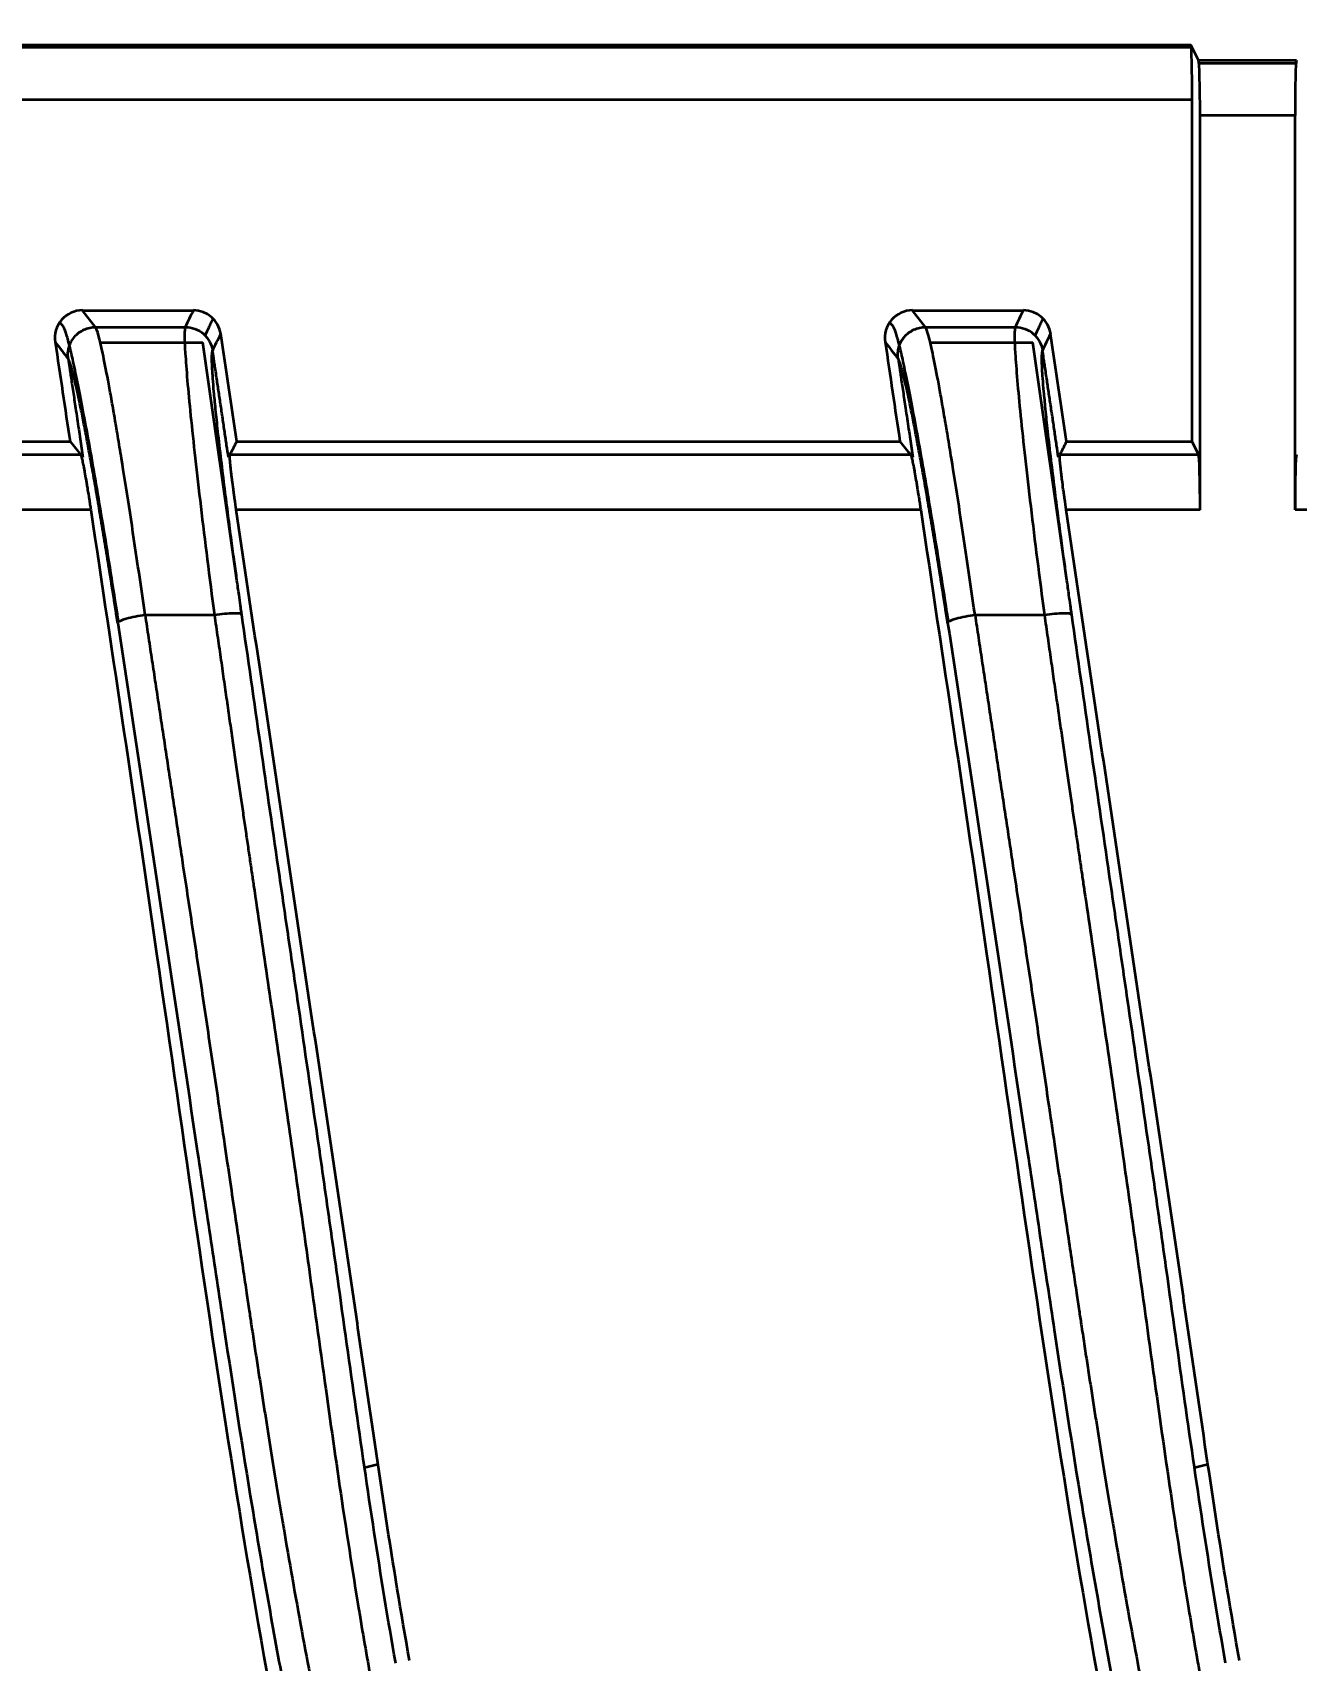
# Model space of a CAD drawing. Header units: millimetres. Extents: x 256 to 2096, y 1004 to 2403.
# Drawn here: x 797.93 to 820.89, y 1432.52 to 1462.11 of the extents above; entities that cross this region are included whole.
import ezdxf

# ---------------------------------------------------------------- set-up
doc = ezdxf.new("R2010")
doc.units = ezdxf.units.MM
doc.layers.add('1', color=7, linetype='Continuous', true_color=0xffffff)
doc.layers.add('dim', color=82, linetype='Continuous', lineweight=9)
doc.dimstyles.get("Standard").update_dxf_attribs({"dimscale": 5, "dimtxt": 0.18, "dimasz": 0.18, "dimexe": 0.18, "dimexo": 0.0625, "dimgap": 0.09, "dimtad": 0, "dimtoh": 1, "dimzin": 0, "dimdsep": 46, "dimtxsty": 'Standard', "dimcen": 0.09, "dimadec": 0, "dimazin": 0, "dimtfac": 1, "dimtofl": 0, "dimtmove": 0, "dimatfit": 3, "dimfxl": 0, "dimtolj": 1, "dimtzin": 0, "dimarcsym": 0})

# ---------------------------------------------------------------- blocks, each defined once
blk = doc.blocks.new('*D6')
at = {"layer": 'Defpoints', "color": 0, "lineweight": 18, "transparency": 16777216}
for p in [(357.463, 1615.379), (987.463, 1465.376), (357.463, 1457.081)]:
    blk.add_point(p, dxfattribs=at)
at = {"layer": 'dim', "color": 0, "lineweight": -2, "transparency": 16777216}
for p, q in [((357.463, 1459.58), (357.463, 1617.877)), ((987.463, 1467.875), (987.463, 1617.877)), ((367.463, 1615.379), (626.631, 1615.379)), ((977.463, 1615.379), (718.295, 1615.379))]:
    blk.add_line(p, q, dxfattribs=at)
at = {"layer": 'dim', "color": 0, "lineweight": 18, "transparency": 16777216}
for points in [[(367.463, 1617.045), (367.463, 1613.712), (357.463, 1615.379)], [(977.463, 1617.045), (977.463, 1613.712), (987.463, 1615.379)]]:
    blk.add_solid(points, dxfattribs=at)
at = {"layer": 'dim', "color": 0, "lineweight": 18, "transparency": 16777216, "insert": (672.463, 1615.379), "char_height": 12.5, "attachment_point": 5}
blk.add_mtext('\\A1;630.00{\\H7.5;\\S-0.10^ -0.15;}', dxfattribs=at)

msp = doc.modelspace()

# ---------------------------------------------------------------- linework, layer by layer
at = {"layer": '1', "color": 7, "linetype": 'Continuous', "lineweight": 35}
for p, q in [((818.976, 1461.836), (642.132, 1461.836)), ((642.139, 1461.886), (818.969, 1461.886)), ((819.111, 1461.602), (818.969, 1461.886)), ((819.111, 1461.602), (820.887, 1461.602)), ((819.118, 1461.552), (820.88, 1461.552)), ((818.994, 1460.883), (642.114, 1460.883)), ((818.994, 1454.672), (818.994, 1460.883)), ((820.862, 1460.598), (819.136, 1460.598)), ((819.136, 1453.433), (819.136, 1460.598)), ((820.862, 1453.433), (820.862, 1460.598)), ((799.075, 1456.753), (798.838, 1457.058)), ((798.838, 1457.058), (800.851, 1457.058)), ((813.913, 1457.058), (815.926, 1457.058)), ((814.15, 1456.753), (813.913, 1457.058)), ((799.075, 1456.753), (800.705, 1456.753)), ((814.15, 1456.753), (815.78, 1456.753)), ((799.161, 1456.474), (801.022, 1456.474)), ((801.643, 1452.153), (801.022, 1456.474)), ((814.236, 1456.474), (816.097, 1456.474)), ((816.718, 1452.153), (816.097, 1456.474)), ((786.563, 1454.672), (798.611, 1454.672)), ((801.638, 1454.672), (813.686, 1454.672)), ((816.713, 1454.672), (818.994, 1454.672)), ((819.111, 1454.437), (818.994, 1454.672)), ((786.44, 1454.437), (798.804, 1454.437)), ((801.515, 1454.437), (813.879, 1454.437)), ((816.59, 1454.437), (819.111, 1454.437)), ((798.988, 1453.433), (786.556, 1453.433)), ((814.063, 1453.433), (801.631, 1453.433)), ((819.136, 1453.433), (816.706, 1453.433)), ((829.138, 1453.433), (820.862, 1453.433)), ((801.234, 1451.521), (799.974, 1451.521)), ((816.309, 1451.521), (815.049, 1451.521)), ((803.96, 1436.027), (804.203, 1436.091)), ((819.035, 1436.027), (819.278, 1436.091))]:
    msp.add_line(p, q, dxfattribs=at)
for centre, major_axis, ratio, start_param, end_param in [((818.968, 1460.883), (0, 1.005), 0.026186, 4.712389, 6.230825), ((819.11, 1460.598), (0, 1.005), 0.026186, 4.712389, 6.230825), ((820.888, 1460.598), (0, 1.005), 0.026186, 0.05236, 1.570796), ((798.839, 1456.555), (0.309, -0.398), 0.997479, 2.482346, 4.198383), ((800.851, 1456.555), (0.218, 0.454), 0.998064, 5.308104, 6.729805), ((813.914, 1456.555), (0.309, -0.398), 0.997479, 2.482346, 4.198383), ((815.926, 1456.555), (0.218, 0.454), 0.998064, 5.308104, 6.729805), ((819.11, 1453.433), (0, 1.005), 0.026186, 4.712389, 6.230825), ((820.888, 1453.433), (0, 1.005), 0.026186, 0.05236, 1.570796)]:
    msp.add_ellipse(centre, major_axis=major_axis, ratio=ratio, start_param=start_param, end_param=end_param, dxfattribs=at)
for points in [[(800.851, 1457.058), (800.802, 1456.956), (800.754, 1456.855), (800.705, 1456.753)], [(815.926, 1457.058), (815.877, 1456.956), (815.829, 1456.855), (815.78, 1456.753)], [(798.342, 1456.482), (798.42, 1456.38), (798.499, 1456.279), (798.578, 1456.177)], [(798.342, 1456.482), (798.431, 1455.878), (798.521, 1455.275), (798.611, 1454.672)], [(801.201, 1456.324), (801.25, 1456.426), (801.299, 1456.528), (801.348, 1456.63)], [(801.638, 1454.672), (801.542, 1455.324), (801.445, 1455.977), (801.348, 1456.63)], [(813.417, 1456.482), (813.506, 1455.878), (813.596, 1455.275), (813.686, 1454.672)], [(813.417, 1456.482), (813.495, 1456.38), (813.574, 1456.279), (813.653, 1456.177)], [(816.276, 1456.324), (816.325, 1456.426), (816.374, 1456.528), (816.423, 1456.63)], [(816.713, 1454.672), (816.617, 1455.324), (816.52, 1455.977), (816.423, 1456.63)], [(798.611, 1454.672), (798.676, 1454.593), (798.74, 1454.515), (798.804, 1454.437)], [(801.638, 1454.672), (801.597, 1454.593), (801.556, 1454.515), (801.515, 1454.437)], [(813.686, 1454.672), (813.751, 1454.593), (813.815, 1454.515), (813.879, 1454.437)], [(816.59, 1454.437), (816.631, 1454.515), (816.672, 1454.593), (816.713, 1454.672)], [(798.804, 1454.437), (798.818, 1454.42), (798.832, 1454.404), (798.845, 1454.387)], [(801.516, 1454.437), (801.507, 1454.42), (801.498, 1454.404), (801.489, 1454.387)], [(813.879, 1454.437), (813.893, 1454.42), (813.907, 1454.404), (813.92, 1454.387)], [(816.564, 1454.387), (816.572, 1454.403), (816.581, 1454.42), (816.59, 1454.437)]]:
    msp.add_open_spline(points, degree=3, dxfattribs=at)
for points, knots in [([(798.425, 1456.841), (798.43, 1456.834), (798.436, 1456.826), (798.45, 1456.808), (798.459, 1456.797), (798.476, 1456.775), (798.484, 1456.764), (798.493, 1456.753)], [0, 0, 0, 0, 0.25, 0.25, 0.625, 0.625, 1, 1, 1, 1]), ([(799.492, 1451.398), (799.483, 1451.456), (799.474, 1451.514), (799.423, 1451.848), (799.38, 1452.118), (799.296, 1452.649), (799.253, 1452.908), (799.169, 1453.416), (799.128, 1453.665), (799.047, 1454.136), (799.008, 1454.36), (798.932, 1454.787), (798.894, 1454.99), (798.788, 1455.556), (798.725, 1455.871), (798.643, 1456.247), (798.617, 1456.356), (798.572, 1456.534), (798.552, 1456.605), (798.519, 1456.706), (798.504, 1456.738), (798.493, 1456.753)], [0, 0, 0, 0, 0.020669, 0.020669, 0.119218, 0.119218, 0.217768, 0.217768, 0.316318, 0.316318, 0.414867, 0.414867, 0.513417, 0.513417, 0.710516, 0.710516, 0.809066, 0.809066, 0.907615, 0.907615, 1, 1, 1, 1]), ([(798.578, 1456.178), (798.573, 1456.213), (798.571, 1456.249), (798.576, 1456.321), (798.583, 1456.356), (798.603, 1456.425), (798.617, 1456.459), (798.651, 1456.522), (798.671, 1456.551), (798.718, 1456.606), (798.745, 1456.631), (798.802, 1456.674), (798.833, 1456.692), (798.898, 1456.722), (798.933, 1456.734), (799.003, 1456.749), (799.039, 1456.753), (799.075, 1456.753)], [0, 0, 0, 0, 0.125, 0.125, 0.25, 0.25, 0.375, 0.375, 0.5, 0.5, 0.625, 0.625, 0.75, 0.75, 0.875, 0.875, 1, 1, 1, 1]), ([(799.974, 1451.521), (799.876, 1452.211), (799.778, 1452.878), (799.636, 1453.799), (799.59, 1454.092), (799.523, 1454.507), (799.501, 1454.641), (799.458, 1454.899), (799.437, 1455.024), (799.396, 1455.262), (799.376, 1455.376), (799.338, 1455.591), (799.32, 1455.692), (799.267, 1455.976), (799.17, 1456.468), (799.103, 1456.713), (799.075, 1456.753)], [0, 0, 0, 0, 0.25, 0.25, 0.375, 0.375, 0.4375, 0.4375, 0.5, 0.5, 0.5625, 0.5625, 0.625, 0.625, 0.75, 1, 1, 1, 1]), ([(800.705, 1456.753), (800.688, 1456.713), (800.688, 1456.549), (800.713, 1456.139), (800.725, 1455.975), (800.758, 1455.596), (800.778, 1455.381), (800.826, 1454.906), (800.854, 1454.646), (800.916, 1454.092), (800.949, 1453.799), (801.059, 1452.878), (801.143, 1452.211), (801.234, 1451.521)], [0, 0, 0, 0, 0.25, 0.25, 0.375, 0.375, 0.5, 0.5, 0.625, 0.625, 0.75, 0.75, 1, 1, 1, 1]), ([(800.705, 1456.753), (800.764, 1456.753), (800.824, 1456.742), (800.936, 1456.701), (800.988, 1456.67), (801.078, 1456.592), (801.116, 1456.545), (801.174, 1456.441), (801.193, 1456.384), (801.202, 1456.325)], [0, 0, 0, 0, 0.25, 0.25, 0.5, 0.5, 0.75, 0.75, 1, 1, 1, 1]), ([(801.065, 1456.601), (801.089, 1456.652), (801.114, 1456.703), (801.15, 1456.779), (801.162, 1456.804), (801.187, 1456.855), (801.199, 1456.881), (801.211, 1456.906)], [0, 0, 0, 0, 0.5, 0.5, 0.75, 0.75, 1, 1, 1, 1]), ([(813.5, 1456.841), (813.505, 1456.834), (813.511, 1456.826), (813.525, 1456.808), (813.534, 1456.797), (813.551, 1456.775), (813.559, 1456.764), (813.568, 1456.753)], [0, 0, 0, 0, 0.25, 0.25, 0.625, 0.625, 1, 1, 1, 1]), ([(814.567, 1451.398), (814.558, 1451.456), (814.549, 1451.514), (814.498, 1451.848), (814.455, 1452.118), (814.371, 1452.649), (814.328, 1452.908), (814.244, 1453.416), (814.203, 1453.665), (814.122, 1454.136), (814.083, 1454.36), (814.007, 1454.787), (813.969, 1454.99), (813.863, 1455.556), (813.8, 1455.871), (813.718, 1456.247), (813.692, 1456.356), (813.647, 1456.534), (813.627, 1456.605), (813.594, 1456.706), (813.579, 1456.738), (813.568, 1456.753)], [0, 0, 0, 0, 0.020669, 0.020669, 0.119218, 0.119218, 0.217768, 0.217768, 0.316318, 0.316318, 0.414867, 0.414867, 0.513417, 0.513417, 0.710516, 0.710516, 0.809066, 0.809066, 0.907615, 0.907615, 1, 1, 1, 1]), ([(813.653, 1456.178), (813.648, 1456.213), (813.646, 1456.249), (813.651, 1456.321), (813.658, 1456.356), (813.678, 1456.425), (813.692, 1456.459), (813.726, 1456.522), (813.746, 1456.551), (813.793, 1456.606), (813.82, 1456.631), (813.877, 1456.674), (813.908, 1456.692), (813.973, 1456.722), (814.008, 1456.734), (814.078, 1456.749), (814.114, 1456.753), (814.15, 1456.753)], [0, 0, 0, 0, 0.125, 0.125, 0.25, 0.25, 0.375, 0.375, 0.5, 0.5, 0.625, 0.625, 0.75, 0.75, 0.875, 0.875, 1, 1, 1, 1]), ([(815.049, 1451.521), (814.951, 1452.211), (814.853, 1452.878), (814.711, 1453.799), (814.665, 1454.092), (814.598, 1454.507), (814.576, 1454.641), (814.533, 1454.899), (814.512, 1455.024), (814.471, 1455.262), (814.451, 1455.376), (814.413, 1455.591), (814.395, 1455.692), (814.342, 1455.976), (814.245, 1456.468), (814.178, 1456.713), (814.15, 1456.753)], [0, 0, 0, 0, 0.25, 0.25, 0.375, 0.375, 0.4375, 0.4375, 0.5, 0.5, 0.5625, 0.5625, 0.625, 0.625, 0.75, 1, 1, 1, 1]), ([(815.78, 1456.753), (815.763, 1456.713), (815.763, 1456.549), (815.788, 1456.139), (815.8, 1455.975), (815.833, 1455.596), (815.853, 1455.381), (815.901, 1454.906), (815.929, 1454.646), (815.991, 1454.092), (816.024, 1453.799), (816.134, 1452.878), (816.218, 1452.211), (816.309, 1451.521)], [0, 0, 0, 0, 0.25, 0.25, 0.375, 0.375, 0.5, 0.5, 0.625, 0.625, 0.75, 0.75, 1, 1, 1, 1]), ([(815.78, 1456.753), (815.839, 1456.753), (815.899, 1456.742), (816.011, 1456.701), (816.063, 1456.67), (816.153, 1456.592), (816.191, 1456.545), (816.249, 1456.441), (816.268, 1456.384), (816.277, 1456.325)], [0, 0, 0, 0, 0.25, 0.25, 0.5, 0.5, 0.75, 0.75, 1, 1, 1, 1]), ([(816.14, 1456.601), (816.164, 1456.652), (816.189, 1456.703), (816.225, 1456.779), (816.237, 1456.804), (816.262, 1456.855), (816.274, 1456.881), (816.286, 1456.906)], [0, 0, 0, 0, 0.5, 0.5, 0.75, 0.75, 1, 1, 1, 1]), ([(798.578, 1456.177), (798.581, 1456.16), (798.587, 1456.119), (798.597, 1456.049), (798.611, 1455.959), (798.627, 1455.851), (798.646, 1455.724), (798.667, 1455.584), (798.689, 1455.435), (798.714, 1455.269), (798.74, 1455.091), (798.768, 1454.904), (798.795, 1454.725), (798.82, 1454.554), (798.837, 1454.442), (798.845, 1454.387)], [0, 0, 0, 0, 0.028795, 0.068197, 0.118206, 0.178822, 0.250044, 0.330448, 0.413784, 0.500053, 0.60833, 0.712463, 0.812452, 0.908297, 1, 1, 1, 1]), ([(799.477, 1451.381), (799.475, 1451.393), (799.472, 1451.417), (799.466, 1451.454), (799.46, 1451.49), (799.455, 1451.527), (799.449, 1451.563), (799.444, 1451.599), (799.438, 1451.635), (799.432, 1451.671), (799.427, 1451.707), (799.421, 1451.743), (799.415, 1451.779), (799.41, 1451.815), (799.404, 1451.851), (799.398, 1451.887), (799.393, 1451.923), (799.387, 1451.958), (799.381, 1451.994), (799.376, 1452.03), (799.37, 1452.065), (799.364, 1452.101), (799.359, 1452.136), (799.353, 1452.172), (799.348, 1452.207), (799.342, 1452.242), (799.336, 1452.277), (799.32, 1452.377), (799.294, 1452.539), (799.258, 1452.762), (799.221, 1452.981), (799.173, 1453.269), (799.114, 1453.617), (799.045, 1454.012), (798.979, 1454.381), (798.916, 1454.722), (798.857, 1455.033), (798.802, 1455.31), (798.751, 1455.551), (798.713, 1455.721), (798.686, 1455.838), (798.666, 1455.916), (798.648, 1455.984), (798.635, 1456.029), (798.626, 1456.058), (798.622, 1456.073), (798.617, 1456.087), (798.613, 1456.1), (798.608, 1456.112), (798.604, 1456.124), (798.6, 1456.134), (798.596, 1456.144), (798.592, 1456.152), (798.588, 1456.16), (798.585, 1456.167), (798.582, 1456.173), (798.579, 1456.176), (798.578, 1456.177)], [0, 0, 0, 0, 0.004839, 0.009676, 0.014511, 0.019345, 0.024176, 0.029007, 0.033836, 0.038665, 0.043492, 0.04832, 0.053147, 0.057973, 0.0628, 0.067628, 0.072456, 0.077284, 0.082114, 0.086945, 0.091777, 0.096611, 0.101446, 0.106284, 0.111123, 0.115966, 0.12081, 0.125658, 0.157066, 0.188437, 0.219827, 0.251292, 0.314797, 0.377689, 0.440442, 0.503537, 0.566519, 0.629282, 0.691546, 0.753927, 0.784845, 0.815691, 0.846523, 0.877397, 0.886856, 0.896305, 0.905745, 0.915177, 0.924604, 0.934026, 0.943446, 0.952864, 0.962284, 0.971705, 0.981131, 0.990562, 1, 1, 1, 1]), ([(801.731, 1451.529), (801.729, 1451.544), (801.721, 1451.599), (801.704, 1451.718), (801.677, 1451.91), (801.64, 1452.174), (801.594, 1452.505), (801.54, 1452.9), (801.481, 1453.349), (801.418, 1453.842), (801.354, 1454.363), (801.298, 1454.85), (801.255, 1455.261), (801.225, 1455.578), (801.205, 1455.818), (801.194, 1455.994), (801.189, 1456.119), (801.189, 1456.204), (801.19, 1456.259), (801.194, 1456.292), (801.197, 1456.31), (801.199, 1456.319), (801.201, 1456.323), (801.201, 1456.324)], [0, 0, 0, 0, 0.005994, 0.021909, 0.047707, 0.083337, 0.128747, 0.183895, 0.248768, 0.323412, 0.408036, 0.502777, 0.58614, 0.661735, 0.729582, 0.789826, 0.84252, 0.887677, 0.925294, 0.955356, 0.977843, 0.992731, 1, 1, 1, 1]), ([(801.489, 1454.387), (801.478, 1454.46), (801.455, 1454.613), (801.421, 1454.848), (801.384, 1455.097), (801.352, 1455.31), (801.327, 1455.48), (801.308, 1455.603), (801.291, 1455.722), (801.272, 1455.847), (801.254, 1455.971), (801.236, 1456.088), (801.222, 1456.185), (801.211, 1456.262), (801.204, 1456.306), (801.201, 1456.324)], [0, 0, 0, 0, 0.114242, 0.235639, 0.364192, 0.499901, 0.56485, 0.628169, 0.689859, 0.74992, 0.82113, 0.881744, 0.93176, 0.971179, 1, 1, 1, 1]), ([(814.552, 1451.381), (814.55, 1451.393), (814.547, 1451.417), (814.541, 1451.454), (814.535, 1451.49), (814.53, 1451.527), (814.524, 1451.563), (814.519, 1451.599), (814.513, 1451.635), (814.507, 1451.671), (814.502, 1451.707), (814.496, 1451.743), (814.49, 1451.779), (814.485, 1451.815), (814.479, 1451.851), (814.473, 1451.887), (814.468, 1451.923), (814.462, 1451.958), (814.456, 1451.994), (814.451, 1452.03), (814.445, 1452.065), (814.439, 1452.101), (814.434, 1452.136), (814.428, 1452.172), (814.423, 1452.207), (814.417, 1452.242), (814.411, 1452.277), (814.395, 1452.377), (814.369, 1452.539), (814.333, 1452.762), (814.296, 1452.981), (814.248, 1453.269), (814.189, 1453.617), (814.12, 1454.012), (814.054, 1454.381), (813.991, 1454.722), (813.932, 1455.033), (813.877, 1455.31), (813.826, 1455.551), (813.788, 1455.721), (813.761, 1455.838), (813.741, 1455.916), (813.723, 1455.984), (813.71, 1456.029), (813.701, 1456.058), (813.697, 1456.073), (813.692, 1456.087), (813.688, 1456.1), (813.683, 1456.112), (813.679, 1456.124), (813.675, 1456.134), (813.671, 1456.144), (813.667, 1456.152), (813.663, 1456.16), (813.66, 1456.167), (813.657, 1456.173), (813.654, 1456.176), (813.653, 1456.177)], [0, 0, 0, 0, 0.004839, 0.009676, 0.014511, 0.019345, 0.024176, 0.029007, 0.033836, 0.038665, 0.043492, 0.04832, 0.053147, 0.057973, 0.0628, 0.067628, 0.072456, 0.077284, 0.082114, 0.086945, 0.091777, 0.096611, 0.101446, 0.106284, 0.111123, 0.115966, 0.12081, 0.125658, 0.157066, 0.188437, 0.219827, 0.251292, 0.314797, 0.377689, 0.440442, 0.503537, 0.566519, 0.629282, 0.691546, 0.753927, 0.784845, 0.815691, 0.846523, 0.877397, 0.886856, 0.896305, 0.905745, 0.915177, 0.924604, 0.934026, 0.943446, 0.952864, 0.962284, 0.971705, 0.981131, 0.990562, 1, 1, 1, 1]), ([(813.653, 1456.177), (813.656, 1456.16), (813.662, 1456.119), (813.672, 1456.049), (813.686, 1455.959), (813.702, 1455.851), (813.721, 1455.724), (813.742, 1455.584), (813.764, 1455.435), (813.789, 1455.269), (813.815, 1455.091), (813.843, 1454.904), (813.87, 1454.725), (813.895, 1454.554), (813.912, 1454.442), (813.92, 1454.387)], [0, 0, 0, 0, 0.028795, 0.068197, 0.118206, 0.178822, 0.250044, 0.330448, 0.413784, 0.500053, 0.60833, 0.712463, 0.812452, 0.908297, 1, 1, 1, 1]), ([(816.806, 1451.529), (816.804, 1451.544), (816.796, 1451.599), (816.779, 1451.718), (816.752, 1451.91), (816.715, 1452.174), (816.669, 1452.505), (816.615, 1452.9), (816.556, 1453.349), (816.493, 1453.842), (816.429, 1454.363), (816.373, 1454.85), (816.33, 1455.261), (816.3, 1455.578), (816.28, 1455.818), (816.269, 1455.994), (816.264, 1456.119), (816.264, 1456.204), (816.265, 1456.259), (816.269, 1456.292), (816.272, 1456.31), (816.274, 1456.319), (816.276, 1456.323), (816.276, 1456.324)], [0, 0, 0, 0, 0.005994, 0.021909, 0.047707, 0.083337, 0.128746, 0.183895, 0.248768, 0.323412, 0.408036, 0.502777, 0.58614, 0.661735, 0.729582, 0.789826, 0.84252, 0.887677, 0.925294, 0.955356, 0.977843, 0.992731, 1, 1, 1, 1]), ([(816.564, 1454.387), (816.553, 1454.46), (816.53, 1454.613), (816.496, 1454.848), (816.459, 1455.097), (816.427, 1455.31), (816.402, 1455.48), (816.383, 1455.603), (816.366, 1455.722), (816.347, 1455.847), (816.329, 1455.971), (816.311, 1456.088), (816.297, 1456.185), (816.286, 1456.262), (816.279, 1456.306), (816.276, 1456.324)], [0, 0, 0, 0, 0.114242, 0.235639, 0.364192, 0.499901, 0.56485, 0.628169, 0.689859, 0.74992, 0.82113, 0.881744, 0.93176, 0.971179, 1, 1, 1, 1]), ([(798.804, 1454.437), (798.807, 1454.434), (798.811, 1454.424), (798.817, 1454.401), (798.82, 1454.392), (798.825, 1454.371), (798.828, 1454.359), (798.837, 1454.318), (798.844, 1454.286), (798.855, 1454.231), (798.859, 1454.211), (798.867, 1454.169), (798.871, 1454.147), (798.883, 1454.078), (798.892, 1454.028), (798.904, 1453.961), (798.906, 1453.947), (798.911, 1453.92), (798.913, 1453.906), (798.92, 1453.863), (798.925, 1453.834), (798.939, 1453.747), (798.949, 1453.686), (798.961, 1453.608), (798.964, 1453.592), (798.969, 1453.561), (798.976, 1453.513), (798.983, 1453.465), (798.988, 1453.433)], [0, 0, 0, 0, 0.125, 0.125, 0.1875, 0.1875, 0.25, 0.25, 0.375, 0.375, 0.4375, 0.4375, 0.5, 0.5, 0.625, 0.625, 0.65625, 0.65625, 0.6875, 0.6875, 0.75, 0.75, 0.875, 0.875, 0.90625, 0.90625, 0.9375, 1, 1, 1, 1]), ([(801.631, 1453.434), (801.622, 1453.497), (801.612, 1453.56), (801.599, 1453.653), (801.595, 1453.683), (801.589, 1453.729), (801.587, 1453.744), (801.582, 1453.774), (801.58, 1453.789), (801.57, 1453.863), (801.563, 1453.919), (801.553, 1453.999), (801.55, 1454.025), (801.545, 1454.063), (801.544, 1454.076), (801.541, 1454.1), (801.54, 1454.112), (801.533, 1454.169), (801.528, 1454.211), (801.524, 1454.258), (801.523, 1454.267), (801.521, 1454.284), (801.52, 1454.293), (801.518, 1454.317), (801.517, 1454.332), (801.514, 1454.372), (801.513, 1454.393), (801.513, 1454.413), (801.513, 1454.416), (801.513, 1454.422), (801.514, 1454.431), (801.515, 1454.435), (801.516, 1454.437)], [0, 0, 0, 0, 0.125, 0.125, 0.1875, 0.1875, 0.21875, 0.21875, 0.25, 0.25, 0.375, 0.375, 0.4375, 0.4375, 0.46875, 0.46875, 0.5, 0.5, 0.625, 0.625, 0.65625, 0.65625, 0.6875, 0.6875, 0.75, 0.75, 0.875, 0.875, 0.90625, 0.90625, 0.9375, 1, 1, 1, 1]), ([(813.879, 1454.437), (813.882, 1454.434), (813.886, 1454.424), (813.892, 1454.401), (813.895, 1454.392), (813.9, 1454.371), (813.903, 1454.359), (813.912, 1454.318), (813.919, 1454.286), (813.93, 1454.231), (813.934, 1454.211), (813.942, 1454.169), (813.946, 1454.147), (813.958, 1454.078), (813.967, 1454.028), (813.979, 1453.961), (813.981, 1453.947), (813.986, 1453.92), (813.988, 1453.906), (813.995, 1453.863), (814, 1453.834), (814.014, 1453.747), (814.024, 1453.686), (814.036, 1453.608), (814.039, 1453.592), (814.044, 1453.561), (814.051, 1453.513), (814.058, 1453.465), (814.063, 1453.433)], [0, 0, 0, 0, 0.125, 0.125, 0.1875, 0.1875, 0.25, 0.25, 0.375, 0.375, 0.4375, 0.4375, 0.5, 0.5, 0.625, 0.625, 0.65625, 0.65625, 0.6875, 0.6875, 0.75, 0.75, 0.875, 0.875, 0.90625, 0.90625, 0.9375, 1, 1, 1, 1]), ([(816.706, 1453.434), (816.697, 1453.497), (816.687, 1453.56), (816.674, 1453.653), (816.67, 1453.683), (816.664, 1453.729), (816.662, 1453.744), (816.657, 1453.774), (816.655, 1453.789), (816.645, 1453.863), (816.638, 1453.919), (816.628, 1453.999), (816.625, 1454.025), (816.62, 1454.063), (816.619, 1454.076), (816.616, 1454.1), (816.615, 1454.112), (816.608, 1454.169), (816.603, 1454.211), (816.599, 1454.258), (816.598, 1454.267), (816.596, 1454.284), (816.595, 1454.293), (816.593, 1454.317), (816.592, 1454.332), (816.589, 1454.372), (816.588, 1454.393), (816.588, 1454.413), (816.588, 1454.416), (816.588, 1454.422), (816.589, 1454.431), (816.59, 1454.435), (816.591, 1454.437)], [0, 0, 0, 0, 0.125, 0.125, 0.1875, 0.1875, 0.21875, 0.21875, 0.25, 0.25, 0.375, 0.375, 0.4375, 0.4375, 0.46875, 0.46875, 0.5, 0.5, 0.625, 0.625, 0.65625, 0.65625, 0.6875, 0.6875, 0.75, 0.75, 0.875, 0.875, 0.90625, 0.90625, 0.9375, 1, 1, 1, 1]), ([(783.91, 1453.452), (784.313, 1450.759), (785.225, 1444.692), (786.501, 1435.476), (788.199, 1426.185), (791.099, 1418.126), (794.947, 1411.907), (798.087, 1406.386), (799.534, 1400.555), (800.537, 1396.667), (800.999, 1394.669)], [0, 0, 0, 0, 0.132386, 0.298294, 0.452293, 0.588984, 0.706834, 0.804808, 0.900165, 1, 1, 1, 1]), ([(798.988, 1453.433), (799.39, 1450.746), (800.301, 1444.686), (801.576, 1435.476), (803.274, 1426.185), (806.174, 1418.126), (810.022, 1411.907), (813.162, 1406.386), (814.637, 1400.44), (816.267, 1394.129), (817.642, 1387.107), (818.803, 1379.308), (819.601, 1370.648), (819.795, 1364.568), (819.795, 1361.376)], [0, 0, 0, 0, 0.085486, 0.192871, 0.292548, 0.381023, 0.457302, 0.520716, 0.582437, 0.650783, 0.725777, 0.808295, 0.89931, 1, 1, 1, 1]), ([(804.778, 1432.523), (804.623, 1433.39), (804.482, 1434.26), (804.214, 1436.002), (804.087, 1436.874), (803.897, 1438.182), (803.834, 1438.618), (803.706, 1439.489), (803.514, 1440.797), (803.319, 1442.104), (803.059, 1443.847), (802.928, 1444.718), (802.668, 1446.461), (802.278, 1449.076), (801.89, 1451.69), (801.631, 1453.434)], [0, 0, 0, 0, 0.125, 0.125, 0.25, 0.25, 0.3125, 0.3125, 0.375, 0.5, 0.5, 0.625, 0.625, 0.75, 1, 1, 1, 1]), ([(814.063, 1453.433), (814.465, 1450.746), (815.376, 1444.686), (816.651, 1435.476), (818.349, 1426.185), (821.249, 1418.126), (825.097, 1411.907), (828.237, 1406.386), (829.712, 1400.44), (831.342, 1394.129), (832.717, 1387.107), (833.878, 1379.308), (834.676, 1370.648), (834.87, 1364.568), (834.87, 1361.376)], [0, 0, 0, 0, 0.085486, 0.192871, 0.292548, 0.381023, 0.457302, 0.520716, 0.582437, 0.650783, 0.725777, 0.808295, 0.89931, 1, 1, 1, 1]), ([(819.853, 1432.523), (819.698, 1433.39), (819.557, 1434.26), (819.289, 1436.002), (819.162, 1436.874), (818.972, 1438.182), (818.909, 1438.618), (818.781, 1439.489), (818.589, 1440.797), (818.394, 1442.104), (818.134, 1443.847), (818.003, 1444.718), (817.743, 1446.461), (817.353, 1449.076), (816.965, 1451.69), (816.706, 1453.434)], [0, 0, 0, 0, 0.125, 0.125, 0.25, 0.25, 0.3125, 0.3125, 0.375, 0.5, 0.5, 0.625, 0.625, 0.75, 1, 1, 1, 1]), ([(784.899, 1451.521), (784.92, 1451.383), (784.962, 1451.106), (785.024, 1450.691), (785.087, 1450.276), (785.15, 1449.861), (785.213, 1449.446), (785.275, 1449.031), (785.338, 1448.616), (785.401, 1448.201), (785.464, 1447.786), (785.527, 1447.37), (785.599, 1446.897), (785.68, 1446.361), (785.77, 1445.762), (785.861, 1445.154), (785.953, 1444.539), (786.046, 1443.916), (786.139, 1443.285), (786.239, 1442.608), (786.342, 1441.91), (786.444, 1441.22), (786.535, 1440.604), (786.615, 1440.061), (786.684, 1439.592), (786.743, 1439.197), (786.791, 1438.875), (786.837, 1438.567), (786.886, 1438.249), (786.939, 1437.899), (786.992, 1437.557), (787.044, 1437.222), (787.095, 1436.895), (787.146, 1436.574), (787.196, 1436.261), (787.245, 1435.956), (787.294, 1435.658), (787.342, 1435.367), (787.389, 1435.083), (787.528, 1434.259), (787.762, 1432.932), (788.107, 1431.145), (788.458, 1429.483), (788.833, 1427.879), (789.241, 1426.316), (789.692, 1424.773), (790.174, 1423.296), (790.589, 1422.152), (790.917, 1421.315), (791.142, 1420.763), (791.374, 1420.216), (791.613, 1419.674), (791.973, 1418.89), (792.481, 1417.847), (793.008, 1416.844), (793.414, 1416.103), (793.677, 1415.633), (793.957, 1415.142), (794.254, 1414.63), (794.516, 1414.184), (794.759, 1413.776), (794.997, 1413.378), (795.236, 1412.979), (795.448, 1412.626), (795.605, 1412.362), (795.746, 1412.125), (795.871, 1411.915), (796.075, 1411.569), (796.355, 1411.091), (796.702, 1410.482), (797.019, 1409.909), (797.292, 1409.401), (797.528, 1408.948), (797.734, 1408.539), (797.931, 1408.137), (798.119, 1407.74), (798.297, 1407.349), (798.433, 1407.039), (798.531, 1406.809), (798.595, 1406.655), (798.659, 1406.501), (798.721, 1406.346), (798.783, 1406.19), (798.844, 1406.034), (798.904, 1405.877), (798.963, 1405.72), (799.021, 1405.562), (799.078, 1405.403), (799.135, 1405.244), (799.19, 1405.084), (799.245, 1404.924), (799.299, 1404.762), (799.352, 1404.601), (799.404, 1404.438), (799.455, 1404.275), (799.505, 1404.112), (799.555, 1403.947), (799.604, 1403.782), (799.651, 1403.617), (799.698, 1403.451), (799.744, 1403.284), (799.789, 1403.117), (799.833, 1402.949), (799.877, 1402.78), (799.919, 1402.611), (799.961, 1402.441), (800.002, 1402.27), (800.042, 1402.099), (800.068, 1401.985), (800.08, 1401.928)], [0, 0, 0, 0, 0.008042, 0.016083, 0.024125, 0.032166, 0.040208, 0.04825, 0.056292, 0.064333, 0.072375, 0.080417, 0.088459, 0.099915, 0.11152, 0.123276, 0.135181, 0.147236, 0.159441, 0.171796, 0.186562, 0.199905, 0.211822, 0.222314, 0.231382, 0.239025, 0.245243, 0.250037, 0.256937, 0.263696, 0.270315, 0.276794, 0.283132, 0.289329, 0.295385, 0.301301, 0.307077, 0.312712, 0.318206, 0.32356, 0.360646, 0.395404, 0.427844, 0.45798, 0.489699, 0.520354, 0.549971, 0.578582, 0.590001, 0.601371, 0.612696, 0.623976, 0.635216, 0.662041, 0.690247, 0.700014, 0.710284, 0.721056, 0.732331, 0.74411, 0.75059, 0.759439, 0.770657, 0.777118, 0.782975, 0.788228, 0.792878, 0.796924, 0.811162, 0.824512, 0.836975, 0.848553, 0.857451, 0.866165, 0.874697, 0.883047, 0.891219, 0.899213, 0.90238, 0.905551, 0.908727, 0.911907, 0.915093, 0.918283, 0.921478, 0.924679, 0.927885, 0.931096, 0.934313, 0.937536, 0.940764, 0.943999, 0.947239, 0.950486, 0.953738, 0.956998, 0.960263, 0.963536, 0.966815, 0.970101, 0.973393, 0.976693, 0.980001, 0.983315, 0.986637, 0.989966, 0.993303, 0.996648, 1, 1, 1, 1]), ([(799.974, 1451.521), (799.86, 1451.504), (799.587, 1451.45), (799.479, 1451.397), (799.477, 1451.381)], [0, 0, 0, 0, 0.486481, 1, 1, 1, 1]), ([(799.974, 1451.521), (799.995, 1451.383), (800.036, 1451.107), (800.099, 1450.693), (800.162, 1450.279), (800.224, 1449.865), (800.287, 1449.451), (800.35, 1449.037), (800.412, 1448.622), (800.475, 1448.208), (800.538, 1447.794), (800.6, 1447.38), (800.672, 1446.907), (800.753, 1446.373), (800.843, 1445.775), (800.934, 1445.169), (801.026, 1444.555), (801.118, 1443.934), (801.211, 1443.304), (801.311, 1442.628), (801.414, 1441.932), (801.515, 1441.244), (801.606, 1440.629), (801.686, 1440.087), (801.755, 1439.619), (801.814, 1439.225), (801.862, 1438.905), (801.908, 1438.597), (801.956, 1438.28), (802.009, 1437.931), (802.062, 1437.59), (802.114, 1437.256), (802.165, 1436.929), (802.216, 1436.61), (802.265, 1436.297), (802.315, 1435.992), (802.363, 1435.695), (802.411, 1435.404), (802.458, 1435.121), (802.597, 1434.298), (802.83, 1432.974), (803.173, 1431.191), (803.523, 1429.532), (803.87, 1428.038), (804.219, 1426.682), (804.57, 1425.435), (804.94, 1424.23), (805.33, 1423.068), (805.674, 1422.125), (805.963, 1421.384), (806.187, 1420.833), (806.417, 1420.287), (806.655, 1419.746), (807.012, 1418.962), (807.518, 1417.921), (808.043, 1416.917), (808.448, 1416.177), (808.711, 1415.706), (808.991, 1415.214), (809.286, 1414.703), (809.55, 1414.255), (809.795, 1413.843), (810.033, 1413.444), (810.27, 1413.048), (810.481, 1412.696), (810.64, 1412.429), (810.781, 1412.192), (810.905, 1411.985), (811.108, 1411.641), (811.387, 1411.164), (811.736, 1410.554), (812.055, 1409.983), (812.328, 1409.476), (812.565, 1409.023), (812.773, 1408.614), (812.971, 1408.211), (813.159, 1407.815), (813.338, 1407.426), (813.475, 1407.117), (813.574, 1406.887), (813.638, 1406.733), (813.702, 1406.58), (813.765, 1406.425), (813.827, 1406.27), (813.888, 1406.114), (813.948, 1405.958), (814.008, 1405.801), (814.066, 1405.643), (814.124, 1405.485), (814.18, 1405.326), (814.236, 1405.166), (814.291, 1405.006), (814.345, 1404.845), (814.399, 1404.684), (814.451, 1404.522), (814.503, 1404.359), (814.553, 1404.196), (814.603, 1404.032), (814.652, 1403.867), (814.7, 1403.702), (814.747, 1403.536), (814.793, 1403.369), (814.839, 1403.202), (814.883, 1403.035), (814.927, 1402.866), (814.97, 1402.697), (815.012, 1402.527), (815.053, 1402.357), (815.093, 1402.186), (815.119, 1402.072), (815.132, 1402.015)], [0, 0, 0, 0, 0.008037, 0.016075, 0.024112, 0.032149, 0.040187, 0.048225, 0.056262, 0.0643, 0.072337, 0.080375, 0.088413, 0.099863, 0.111462, 0.12321, 0.135108, 0.147155, 0.159351, 0.171697, 0.18646, 0.199796, 0.211708, 0.222194, 0.231254, 0.238889, 0.245098, 0.249882, 0.256775, 0.263528, 0.270141, 0.276614, 0.282948, 0.289142, 0.295196, 0.301111, 0.306886, 0.312522, 0.318018, 0.323374, 0.360452, 0.395196, 0.427616, 0.457724, 0.483177, 0.507934, 0.532008, 0.555414, 0.578168, 0.58958, 0.600944, 0.61226, 0.623532, 0.634762, 0.661613, 0.689807, 0.699624, 0.709923, 0.720707, 0.731974, 0.743727, 0.750496, 0.759359, 0.770316, 0.77691, 0.782838, 0.788102, 0.792701, 0.796634, 0.810964, 0.824365, 0.836837, 0.848383, 0.857326, 0.866074, 0.874629, 0.882994, 0.891168, 0.899154, 0.902322, 0.905494, 0.90867, 0.911852, 0.915038, 0.918229, 0.921426, 0.924628, 0.927835, 0.931047, 0.934266, 0.93749, 0.94072, 0.943956, 0.947198, 0.950447, 0.953701, 0.956963, 0.96023, 0.963505, 0.966786, 0.970075, 0.97337, 0.976673, 0.979982, 0.9833, 0.986624, 0.989956, 0.993296, 0.996644, 1, 1, 1, 1]), ([(801.731, 1451.529), (801.724, 1451.543), (801.619, 1451.563), (801.351, 1451.537), (801.234, 1451.521)], [0, 0, 0, 0, 0.490148, 1, 1, 1, 1]), ([(801.234, 1451.521), (801.254, 1451.382), (801.293, 1451.108), (801.352, 1450.704), (801.408, 1450.311), (801.463, 1449.93), (801.516, 1449.561), (801.568, 1449.203), (801.618, 1448.857), (801.667, 1448.523), (801.713, 1448.201), (801.758, 1447.891), (801.802, 1447.593), (801.844, 1447.306), (801.884, 1447.031), (801.922, 1446.768), (801.988, 1446.32), (802.081, 1445.683), (802.203, 1444.851), (802.326, 1444.016), (802.448, 1443.178), (802.569, 1442.336), (802.688, 1441.506), (802.805, 1440.687), (802.918, 1439.881), (803.03, 1439.074), (803.142, 1438.268), (803.318, 1437.004), (803.543, 1435.431), (803.812, 1433.697), (804.032, 1432.406), (804.188, 1431.555), (804.295, 1430.998), (804.377, 1430.589), (804.461, 1430.179), (804.548, 1429.77), (804.638, 1429.362), (804.73, 1428.954), (804.81, 1428.615), (804.897, 1428.253), (805.013, 1427.778), (805.184, 1427.119), (805.381, 1426.397), (805.597, 1425.648), (805.811, 1424.943), (806.011, 1424.317), (806.152, 1423.889), (806.26, 1423.57), (806.355, 1423.294), (806.459, 1422.995), (806.566, 1422.697), (806.674, 1422.4), (806.784, 1422.104), (806.896, 1421.809), (807.004, 1421.529), (807.109, 1421.261), (807.213, 1421.005), (807.319, 1420.747), (807.428, 1420.486), (807.541, 1420.222), (807.658, 1419.956), (807.777, 1419.688), (807.901, 1419.417), (808.035, 1419.13), (808.172, 1418.843), (808.302, 1418.574), (808.41, 1418.356), (808.494, 1418.188), (808.554, 1418.07), (808.614, 1417.951), (808.684, 1417.815), (808.771, 1417.646), (808.857, 1417.479), (808.943, 1417.316), (809.029, 1417.154), (809.113, 1416.996), (809.235, 1416.77), (809.397, 1416.471), (809.606, 1416.093), (809.792, 1415.758), (809.952, 1415.475), (810.081, 1415.248), (810.211, 1415.023), (810.339, 1414.8), (810.461, 1414.59), (810.574, 1414.396), (810.68, 1414.217), (810.784, 1414.041), (810.887, 1413.87), (810.988, 1413.702), (811.088, 1413.538), (811.186, 1413.378), (811.282, 1413.221), (811.377, 1413.068), (811.47, 1412.919), (811.561, 1412.774), (811.65, 1412.632), (811.738, 1412.494), (811.796, 1412.403), (811.824, 1412.358)], [0, 0, 0, 0, 0.0103, 0.020308, 0.030023, 0.039447, 0.048578, 0.057417, 0.065963, 0.074218, 0.082181, 0.089851, 0.09723, 0.104316, 0.11111, 0.117612, 0.123823, 0.144316, 0.164879, 0.185513, 0.206217, 0.226991, 0.247836, 0.267726, 0.287618, 0.307511, 0.327404, 0.347297, 0.40098, 0.443801, 0.475769, 0.496892, 0.507085, 0.517278, 0.527473, 0.537669, 0.547867, 0.558068, 0.568272, 0.573336, 0.585265, 0.604071, 0.62315, 0.639989, 0.661036, 0.677045, 0.688016, 0.693948, 0.701674, 0.709391, 0.717097, 0.724795, 0.732482, 0.74016, 0.747828, 0.754456, 0.761172, 0.767977, 0.77487, 0.78185, 0.788918, 0.796073, 0.803316, 0.810646, 0.819266, 0.826534, 0.832452, 0.83702, 0.840239, 0.842109, 0.846792, 0.851415, 0.855976, 0.860477, 0.864918, 0.869298, 0.873618, 0.883624, 0.894137, 0.905158, 0.911557, 0.917913, 0.924225, 0.930493, 0.936717, 0.941875, 0.946936, 0.951899, 0.956764, 0.961531, 0.9662, 0.97077, 0.975241, 0.979614, 0.983889, 0.988064, 0.992141, 0.99612, 1, 1, 1, 1]), ([(804.526, 1432.476), (804.387, 1433.264), (804.259, 1434.054), (804.016, 1435.638), (803.785, 1437.225), (803.564, 1438.816), (803.397, 1440.01), (803.341, 1440.407), (803.228, 1441.203), (803.056, 1442.395), (802.825, 1443.985), (802.651, 1445.177), (802.535, 1445.971), (802.477, 1446.369), (802.188, 1448.354), (801.959, 1449.942), (801.731, 1451.529)], [0, 0, 0, 0, 0.125, 0.125, 0.25, 0.375, 0.375, 0.4375, 0.4375, 0.5, 0.625, 0.6875, 0.6875, 0.75, 0.75, 1, 1, 1, 1]), ([(815.049, 1451.521), (814.935, 1451.504), (814.662, 1451.45), (814.554, 1451.397), (814.552, 1451.381)], [0, 0, 0, 0, 0.486481, 1, 1, 1, 1]), ([(815.049, 1451.521), (815.07, 1451.383), (815.111, 1451.107), (815.174, 1450.693), (815.237, 1450.279), (815.299, 1449.865), (815.362, 1449.451), (815.425, 1449.037), (815.487, 1448.622), (815.55, 1448.208), (815.613, 1447.794), (815.675, 1447.38), (815.747, 1446.907), (815.828, 1446.373), (815.918, 1445.775), (816.009, 1445.169), (816.101, 1444.555), (816.193, 1443.934), (816.286, 1443.304), (816.386, 1442.628), (816.489, 1441.932), (816.59, 1441.244), (816.681, 1440.629), (816.761, 1440.087), (816.83, 1439.619), (816.889, 1439.225), (816.937, 1438.905), (816.983, 1438.597), (817.031, 1438.28), (817.084, 1437.931), (817.137, 1437.59), (817.189, 1437.256), (817.24, 1436.929), (817.291, 1436.61), (817.34, 1436.297), (817.39, 1435.992), (817.438, 1435.695), (817.486, 1435.404), (817.533, 1435.121), (817.672, 1434.298), (817.905, 1432.974), (818.248, 1431.191), (818.598, 1429.532), (818.945, 1428.038), (819.294, 1426.682), (819.645, 1425.435), (820.015, 1424.23), (820.405, 1423.068), (820.749, 1422.125), (821.038, 1421.384), (821.262, 1420.833), (821.492, 1420.287), (821.73, 1419.746), (822.087, 1418.962), (822.593, 1417.921), (823.118, 1416.917), (823.523, 1416.177), (823.786, 1415.706), (824.066, 1415.214), (824.361, 1414.703), (824.625, 1414.255), (824.87, 1413.843), (825.108, 1413.444), (825.345, 1413.048), (825.556, 1412.696), (825.715, 1412.429), (825.856, 1412.192), (825.98, 1411.985), (826.183, 1411.641), (826.462, 1411.164), (826.811, 1410.554), (827.13, 1409.983), (827.403, 1409.476), (827.64, 1409.023), (827.848, 1408.614), (828.046, 1408.211), (828.234, 1407.815), (828.413, 1407.426), (828.55, 1407.117), (828.649, 1406.887), (828.713, 1406.733), (828.777, 1406.58), (828.84, 1406.425), (828.902, 1406.27), (828.963, 1406.114), (829.023, 1405.958), (829.083, 1405.801), (829.141, 1405.643), (829.199, 1405.485), (829.255, 1405.326), (829.311, 1405.166), (829.366, 1405.006), (829.42, 1404.845), (829.474, 1404.684), (829.526, 1404.522), (829.578, 1404.359), (829.628, 1404.196), (829.678, 1404.032), (829.727, 1403.867), (829.775, 1403.702), (829.822, 1403.536), (829.868, 1403.369), (829.914, 1403.202), (829.958, 1403.035), (830.002, 1402.866), (830.045, 1402.697), (830.087, 1402.527), (830.128, 1402.357), (830.168, 1402.186), (830.194, 1402.072), (830.207, 1402.015)], [0, 0, 0, 0, 0.008037, 0.016075, 0.024112, 0.032149, 0.040187, 0.048225, 0.056262, 0.0643, 0.072337, 0.080375, 0.088413, 0.099863, 0.111462, 0.12321, 0.135108, 0.147155, 0.159351, 0.171697, 0.18646, 0.199796, 0.211708, 0.222194, 0.231254, 0.238889, 0.245098, 0.249882, 0.256775, 0.263528, 0.270141, 0.276614, 0.282948, 0.289142, 0.295196, 0.301111, 0.306886, 0.312522, 0.318018, 0.323374, 0.360452, 0.395196, 0.427616, 0.457724, 0.483177, 0.507934, 0.532008, 0.555414, 0.578168, 0.58958, 0.600944, 0.61226, 0.623532, 0.634762, 0.661613, 0.689807, 0.699624, 0.709923, 0.720707, 0.731974, 0.743727, 0.750496, 0.759359, 0.770316, 0.77691, 0.782838, 0.788102, 0.792701, 0.796634, 0.810964, 0.824365, 0.836837, 0.848383, 0.857326, 0.866074, 0.874629, 0.882994, 0.891168, 0.899154, 0.902322, 0.905494, 0.90867, 0.911852, 0.915038, 0.918229, 0.921426, 0.924628, 0.927835, 0.931047, 0.934266, 0.93749, 0.94072, 0.943956, 0.947198, 0.950447, 0.953701, 0.956963, 0.96023, 0.963505, 0.966786, 0.970075, 0.97337, 0.976673, 0.979982, 0.9833, 0.986624, 0.989956, 0.993296, 0.996644, 1, 1, 1, 1]), ([(816.806, 1451.529), (816.799, 1451.543), (816.694, 1451.563), (816.426, 1451.537), (816.309, 1451.521)], [0, 0, 0, 0, 0.490148, 1, 1, 1, 1]), ([(816.309, 1451.521), (816.329, 1451.382), (816.368, 1451.108), (816.427, 1450.704), (816.483, 1450.311), (816.538, 1449.93), (816.591, 1449.561), (816.643, 1449.203), (816.693, 1448.857), (816.742, 1448.523), (816.788, 1448.201), (816.833, 1447.891), (816.877, 1447.593), (816.919, 1447.306), (816.959, 1447.031), (816.997, 1446.768), (817.063, 1446.32), (817.156, 1445.683), (817.278, 1444.851), (817.401, 1444.016), (817.523, 1443.178), (817.644, 1442.336), (817.763, 1441.506), (817.88, 1440.687), (817.993, 1439.881), (818.105, 1439.074), (818.217, 1438.268), (818.393, 1437.004), (818.618, 1435.431), (818.887, 1433.697), (819.107, 1432.406), (819.263, 1431.555), (819.37, 1430.998), (819.452, 1430.589), (819.536, 1430.179), (819.623, 1429.77), (819.713, 1429.362), (819.805, 1428.954), (819.885, 1428.615), (819.972, 1428.253), (820.088, 1427.778), (820.259, 1427.119), (820.456, 1426.397), (820.672, 1425.648), (820.886, 1424.943), (821.086, 1424.317), (821.227, 1423.889), (821.335, 1423.57), (821.43, 1423.294), (821.534, 1422.995), (821.641, 1422.697), (821.749, 1422.4), (821.859, 1422.104), (821.971, 1421.809), (822.079, 1421.529), (822.184, 1421.261), (822.288, 1421.005), (822.394, 1420.747), (822.503, 1420.486), (822.616, 1420.222), (822.733, 1419.956), (822.852, 1419.688), (822.976, 1419.417), (823.11, 1419.13), (823.247, 1418.843), (823.377, 1418.574), (823.485, 1418.356), (823.569, 1418.188), (823.629, 1418.07), (823.689, 1417.951), (823.759, 1417.815), (823.846, 1417.646), (823.932, 1417.479), (824.018, 1417.316), (824.104, 1417.154), (824.188, 1416.996), (824.31, 1416.77), (824.472, 1416.471), (824.681, 1416.093), (824.867, 1415.758), (825.027, 1415.475), (825.156, 1415.248), (825.286, 1415.023), (825.414, 1414.8), (825.536, 1414.59), (825.649, 1414.396), (825.755, 1414.217), (825.859, 1414.041), (825.962, 1413.87), (826.063, 1413.702), (826.163, 1413.538), (826.261, 1413.378), (826.357, 1413.221), (826.452, 1413.068), (826.545, 1412.919), (826.636, 1412.774), (826.725, 1412.632), (826.813, 1412.494), (826.871, 1412.403), (826.899, 1412.358)], [0, 0, 0, 0, 0.0103, 0.020308, 0.030023, 0.039447, 0.048578, 0.057417, 0.065963, 0.074218, 0.082181, 0.089851, 0.09723, 0.104316, 0.11111, 0.117612, 0.123823, 0.144316, 0.164879, 0.185513, 0.206217, 0.226991, 0.247836, 0.267726, 0.287618, 0.307511, 0.327404, 0.347297, 0.40098, 0.443801, 0.475769, 0.496892, 0.507085, 0.517278, 0.527473, 0.537669, 0.547867, 0.558068, 0.568272, 0.573336, 0.585265, 0.604071, 0.62315, 0.639989, 0.661036, 0.677045, 0.688016, 0.693948, 0.701674, 0.709391, 0.717097, 0.724795, 0.732482, 0.74016, 0.747828, 0.754456, 0.761172, 0.767977, 0.77487, 0.78185, 0.788918, 0.796073, 0.803316, 0.810646, 0.819266, 0.826534, 0.832452, 0.83702, 0.840239, 0.842109, 0.846792, 0.851415, 0.855976, 0.860477, 0.864918, 0.869298, 0.873618, 0.883624, 0.894137, 0.905158, 0.911557, 0.917913, 0.924225, 0.930493, 0.936717, 0.941875, 0.946936, 0.951899, 0.956764, 0.961531, 0.9662, 0.97077, 0.975241, 0.979614, 0.983889, 0.988064, 0.992141, 0.99612, 1, 1, 1, 1]), ([(819.601, 1432.476), (819.462, 1433.264), (819.334, 1434.054), (819.091, 1435.638), (818.86, 1437.225), (818.639, 1438.816), (818.472, 1440.01), (818.416, 1440.407), (818.303, 1441.203), (818.131, 1442.395), (817.9, 1443.985), (817.726, 1445.177), (817.61, 1445.971), (817.552, 1446.369), (817.263, 1448.354), (817.034, 1449.942), (816.806, 1451.529)], [0, 0, 0, 0, 0.125, 0.125, 0.25, 0.375, 0.375, 0.4375, 0.4375, 0.5, 0.625, 0.6875, 0.6875, 0.75, 0.75, 1, 1, 1, 1]), ([(784.402, 1451.381), (784.697, 1449.473), (785.271, 1445.656), (786.125, 1439.919), (786.998, 1434.17), (788.088, 1428.463), (789.388, 1423.795), (790.779, 1420.159), (792.024, 1417.487), (793.482, 1414.889), (795.019, 1412.337), (796.277, 1410.221), (797.194, 1408.512), (798.448, 1405.925), (799.107, 1403.647), (799.591, 1401.773)], [0, 0, 0, 0, 0.111111, 0.222222, 0.333333, 0.444444, 0.555556, 0.611111, 0.666667, 0.722222, 0.777778, 0.833333, 0.861111, 0.888889, 1, 1, 1, 1]), ([(799.477, 1451.381), (799.807, 1449.243), (800.128, 1447.103), (800.608, 1443.89), (800.848, 1442.283), (801.089, 1440.675), (801.25, 1439.602), (801.331, 1439.066), (801.576, 1437.456), (801.742, 1436.384), (802.007, 1434.777), (802.097, 1434.242), (802.284, 1433.173), (802.574, 1431.571), (802.9, 1429.976), (803.382, 1427.859), (803.646, 1426.806), (804.237, 1424.714), (804.562, 1423.675), (805.108, 1422.133), (805.299, 1421.621), (805.702, 1420.603), (805.913, 1420.096), (806.359, 1419.089), (806.592, 1418.589), (806.959, 1417.843), (807.084, 1417.596), (807.34, 1417.103), (807.732, 1416.366), (808.144, 1415.636), (808.702, 1414.668), (808.986, 1414.186), (809.557, 1413.227), (809.845, 1412.749), (810.416, 1411.794), (810.7, 1411.317), (811.256, 1410.362), (811.527, 1409.883), (811.919, 1409.162), (812.047, 1408.922), (812.296, 1408.439), (812.418, 1408.197), (812.654, 1407.711), (812.768, 1407.467), (812.986, 1406.976), (813.298, 1406.234), (813.937, 1404.473), (814.37, 1402.915), (814.643, 1401.86)], [0, 0, 0, 0, 0.125, 0.125, 0.1875, 0.21875, 0.21875, 0.25, 0.25, 0.3125, 0.3125, 0.34375, 0.34375, 0.375, 0.4375, 0.4375, 0.5, 0.5, 0.5625, 0.5625, 0.59375, 0.59375, 0.625, 0.625, 0.65625, 0.65625, 0.671875, 0.671875, 0.6875, 0.71875, 0.71875, 0.75, 0.75, 0.78125, 0.78125, 0.8125, 0.8125, 0.84375, 0.84375, 0.859375, 0.859375, 0.875, 0.875, 0.890625, 0.890625, 0.90625, 0.9375, 1, 1, 1, 1]), ([(814.552, 1451.381), (814.882, 1449.243), (815.203, 1447.103), (815.683, 1443.89), (815.923, 1442.283), (816.164, 1440.675), (816.325, 1439.602), (816.406, 1439.066), (816.651, 1437.456), (816.817, 1436.384), (817.082, 1434.777), (817.172, 1434.242), (817.359, 1433.173), (817.649, 1431.571), (817.975, 1429.976), (818.457, 1427.859), (818.721, 1426.806), (819.312, 1424.714), (819.637, 1423.675), (820.183, 1422.133), (820.374, 1421.621), (820.777, 1420.603), (820.988, 1420.096), (821.434, 1419.089), (821.667, 1418.589), (822.034, 1417.843), (822.159, 1417.596), (822.415, 1417.103), (822.807, 1416.366), (823.219, 1415.636), (823.777, 1414.668), (824.061, 1414.186), (824.632, 1413.227), (824.92, 1412.749), (825.491, 1411.794), (825.775, 1411.317), (826.331, 1410.362), (826.602, 1409.883), (826.994, 1409.162), (827.122, 1408.922), (827.371, 1408.439), (827.493, 1408.197), (827.729, 1407.711), (827.843, 1407.467), (828.061, 1406.976), (828.373, 1406.234), (829.012, 1404.473), (829.445, 1402.915), (829.718, 1401.86)], [0, 0, 0, 0, 0.125, 0.125, 0.1875, 0.21875, 0.21875, 0.25, 0.25, 0.3125, 0.3125, 0.34375, 0.34375, 0.375, 0.4375, 0.4375, 0.5, 0.5, 0.5625, 0.5625, 0.59375, 0.59375, 0.625, 0.625, 0.65625, 0.65625, 0.671875, 0.671875, 0.6875, 0.71875, 0.71875, 0.75, 0.75, 0.78125, 0.78125, 0.8125, 0.8125, 0.84375, 0.84375, 0.859375, 0.859375, 0.875, 0.875, 0.890625, 0.890625, 0.90625, 0.9375, 1, 1, 1, 1])]:
    msp.add_open_spline(points, degree=3, knots=knots, dxfattribs=at)

# ---------------------------------------------------------------- dimensions: what is measured, and where the dimension line sits
at = {"layer": 'dim', "lineweight": 18}
dim = msp.add_linear_dim(base=(357.463, 1615.379), p1=(987.463, 1465.376), p2=(357.463, 1457.081), dimstyle='Standard', override={"dimtxt": 2.5, "dimasz": 2, "dimexe": 0.49975, "dimexo": 0.49975, "dimgap": 0.49975, "dimtol": 1, "dimlim": 0, "dimtp": -0.1, "dimtm": 0.15, "dimtfac": 0.6, "dimtdec": 2, "dimtolj": 1}, dxfattribs=at)
dim.commit()
dim.dimension.update_dxf_attribs({"geometry": '*D6', "text_midpoint": (672.463, 1615.379)})

doc.saveas('drawing.dxf')
